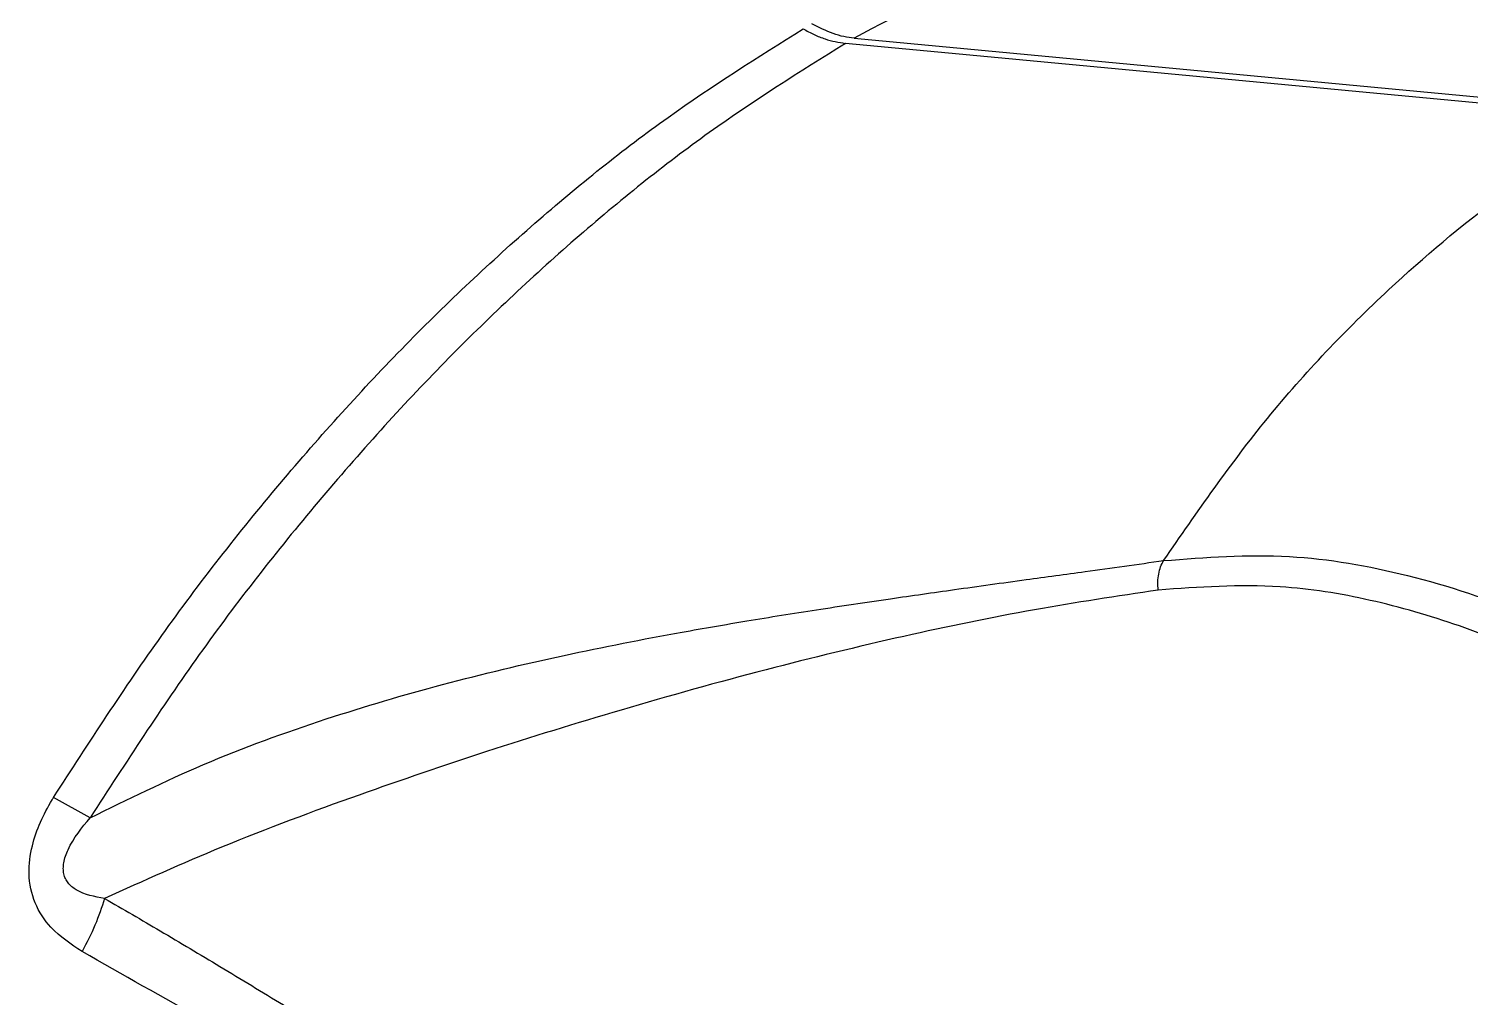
# Model space of a CAD drawing. Extents: x 12.3 to 108.7, y 1.1 to 80.4.
# Drawn here: x 24.184 to 26.51, y 60.617 to 62.181 of the extents above; entities that cross this region are included whole.
import ezdxf

# ---------------------------------------------------------------- set-up
doc = ezdxf.new("R2010")
doc.units = 0
doc.header["$MEASUREMENT"] = 0
doc.layers.add('OBJECT', color=7, linetype='CONTINUOUS')

msp = doc.modelspace()

# ---------------------------------------------------------------- linework, layer by layer
at = {"layer": 'OBJECT'}
for p, q in [((25.5157, 62.1654), (26.7677, 62.0474)), ((24.2828, 60.9068), (24.2238, 60.9397))]:
    msp.add_line(p, q, dxfattribs=at)
at = {"layer": 'OBJECT', "flags": 128}
msp.add_lwpolyline([(26.7536, 62.0392), (25.7655, 62.1323), (25.5016, 62.1572)], dxfattribs=at)
at = {"layer": 'OBJECT'}
for points, knots in [([(26.3741, 62.4152), (26.3088, 62.4143), (26.176, 62.4124), (25.9625, 62.3645), (25.7409, 62.2863), (25.5908, 62.2057), (25.5157, 62.1654)], [0, 0, 0, 0, 0.243816, 0.495877, 0.747939, 1, 1, 1, 1]), ([(24.2238, 60.9397), (24.2809, 61.028), (24.3951, 61.2046), (24.5869, 61.4492), (24.7889, 61.6728), (24.9994, 61.8707), (25.2147, 62.0438), (25.3605, 62.1351), (25.4334, 62.1808)], [0, 0, 0, 0, 0.168441, 0.336883, 0.505324, 0.670216, 0.835108, 1, 1, 1, 1]), ([(25.4334, 62.1808), (25.4393, 62.1775), (25.4511, 62.1711), (25.4743, 62.1618), (25.4907, 62.159), (25.5016, 62.1572)], [0, 0, 0, 0, 0.2541765, 0.5083552, 1, 1, 1, 1]), ([(25.5157, 62.1654), (25.5102, 62.1662), (25.4991, 62.1677), (25.4764, 62.1741), (25.459, 62.1831), (25.4475, 62.189)], [0, 0, 0, 0, 0.2541805, 0.5083597, 1, 1, 1, 1]), ([(25.5016, 62.1572), (25.4281, 62.1112), (25.2812, 62.0192), (25.0643, 61.8448), (24.8522, 61.6453), (24.6487, 61.42), (24.4554, 61.1736), (24.3404, 60.9958), (24.2828, 60.9068)], [0, 0, 0, 0, 0.1649054, 0.3298109, 0.4947162, 0.6631442, 0.8315721, 1, 1, 1, 1]), ([(26.0151, 61.3221), (26.069, 61.4002), (26.1774, 61.5573), (26.3629, 61.751), (26.5547, 61.9137), (26.6872, 61.9973), (26.7536, 62.0392)], [0, 0, 0, 0, 0.272785, 0.548402, 0.773307, 1, 1, 1, 1]), ([(24.2828, 60.9068), (24.3435, 60.9366), (24.469, 60.9982), (24.6598, 61.0672), (24.8542, 61.1245), (25.0457, 61.1699), (25.2094, 61.2019), (25.345, 61.2253), (25.457, 61.2432), (25.5686, 61.2599), (25.6813, 61.2759), (25.7862, 61.2905), (25.8985, 61.3058), (25.9728, 61.3162), (26.0151, 61.3221)], [0, 0, 0, 0, 0.108029, 0.223361, 0.332023, 0.445426, 0.555337, 0.615889, 0.68051, 0.749225, 0.808556, 0.874651, 0.928783, 1, 1, 1, 1]), ([(26.0065, 61.2745), (26.0061, 61.2789), (26.0054, 61.2877), (26.0068, 61.3005), (26.0099, 61.3124), (26.0133, 61.3189), (26.0151, 61.3221)], [0, 0, 0, 0, 0.250001, 0.499997, 0.749999, 1, 1, 1, 1]), ([(26.0151, 61.3221), (26.0826, 61.3272), (26.2134, 61.3372), (26.4116, 61.302), (26.6057, 61.2387), (26.7324, 61.1726), (26.7962, 61.1393)], [0, 0, 0, 0, 0.257109, 0.497626, 0.747109, 1, 1, 1, 1]), ([(26.0065, 61.2745), (25.9399, 61.2645), (25.8024, 61.2438), (25.5914, 61.2), (25.369, 61.146), (25.1445, 61.0833), (24.9256, 61.0158), (24.7105, 60.9424), (24.5043, 60.8657), (24.3688, 60.8049), (24.306, 60.7767)], [0, 0, 0, 0, 0.1145593, 0.236447, 0.3657729, 0.5026289, 0.6306682, 0.7525376, 0.8853648, 1, 1, 1, 1]), ([(26.763, 61.0899), (26.7186, 61.1142), (26.6298, 61.1629), (26.4912, 61.2198), (26.3487, 61.2609), (26.1857, 61.2874), (26.072, 61.2792), (26.0065, 61.2745)], [0, 0, 0, 0, 0.183115, 0.366178, 0.555066, 0.743887, 1, 1, 1, 1]), ([(24.2698, 60.6909), (24.252, 60.7026), (24.2215, 60.7227), (24.1916, 60.7673), (24.1816, 60.8143), (24.1892, 60.873), (24.208, 60.914), (24.2229, 60.9384), (24.2238, 60.9397)], [0, 0, 0, 0, 0.244025, 0.415817, 0.583646, 0.731251, 0.98503, 1, 1, 1, 1]), ([(24.306, 60.7767), (24.2901, 60.7795), (24.2685, 60.7832), (24.2489, 60.7986), (24.2428, 60.8082), (24.2401, 60.8161), (24.2392, 60.8249), (24.2404, 60.8382), (24.2513, 60.8689), (24.2694, 60.8907), (24.2828, 60.9068)], [0, 0, 0, 0, 0.3013694, 0.4093007, 0.4560815, 0.5003137, 0.5447127, 0.5911054, 0.6976021, 1, 1, 1, 1]), ([(24.306, 60.7767), (24.3013, 60.7622), (24.2919, 60.7331), (24.2772, 60.705), (24.2698, 60.6909)], [0, 0, 0, 0, 0.5, 1, 1, 1, 1]), ([(24.306, 60.7767), (24.336, 60.7593), (24.3982, 60.7231), (24.4944, 60.6656), (24.5872, 60.6093), (24.6783, 60.5533), (24.7718, 60.4952), (24.8799, 60.4277), (24.9902, 60.3587), (25.0906, 60.296), (25.1735, 60.2445), (25.2547, 60.1945), (25.3389, 60.1434), (25.4277, 60.0903), (25.4857, 60.0564), (25.5139, 60.0398)], [0, 0, 0, 0, 0.073897, 0.153267, 0.238114, 0.304225, 0.379778, 0.471149, 0.57355, 0.65492, 0.721371, 0.780168, 0.856935, 0.930211, 1, 1, 1, 1]), ([(25.5048, 60.0185), (25.4383, 60.0561), (25.3119, 60.1275), (25.1042, 60.239), (24.889, 60.3528), (24.6697, 60.4692), (24.4647, 60.58), (24.3352, 60.6537), (24.2698, 60.6909)], [0, 0, 0, 0, 0.1629018, 0.3098318, 0.5028293, 0.6821149, 0.8395287, 1, 1, 1, 1])]:
    msp.add_open_spline(points, degree=3, knots=knots, dxfattribs=at)

doc.saveas('drawing.dxf')
